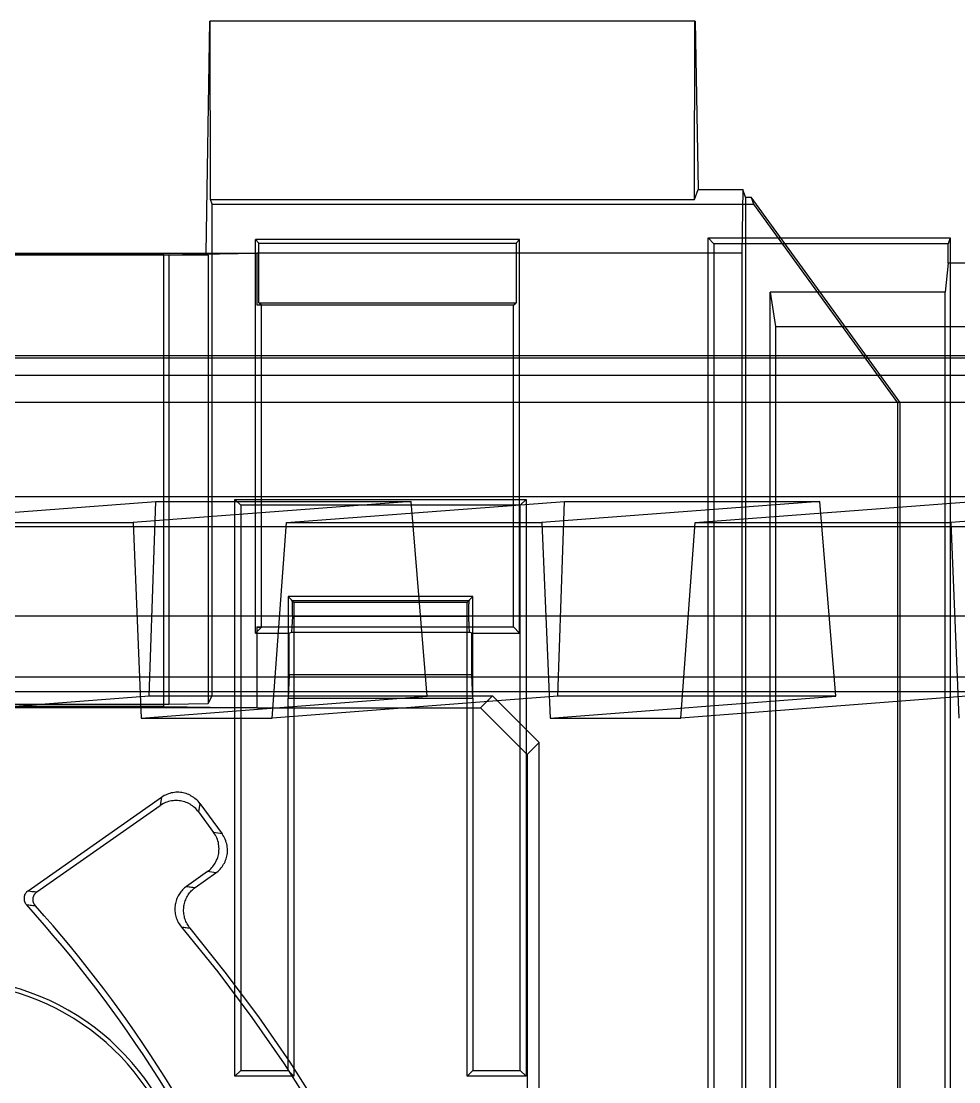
# Model space of a CAD drawing. Header units: millimetres. Extents: x -222.2 to -169.7, y -144 to -51.8.
# Drawn here: x -195.11 to -185.01, y -123.33 to -111.91 of the extents above; entities that cross this region are included whole.
import ezdxf

# ---------------------------------------------------------------- set-up
doc = ezdxf.new("R2010")
doc.units = ezdxf.units.MM
doc.layers.add('MAIN-1', color=7, linetype='Continuous')
doc.layers.add('MAIN-2', color=7, linetype='Continuous')

msp = doc.modelspace()

# ---------------------------------------------------------------- linework, layer by layer
at = {"layer": 'MAIN-1'}
for p, q in [((-193.117, -114.41), (-193.078, -111.913)), ((-187.85, -111.913), (-193.078, -111.913)), ((-187.85, -111.913), (-187.821, -113.723)), ((-187.821, -113.723), (-187.339, -113.723)), ((-187.339, -113.723), (-187.35, -114.41)), ((-187.311, -113.809), (-187.339, -113.723)), ((-187.311, -113.809), (-187.248, -113.809)), ((-187.311, -113.809), (-187.311, -137.9)), ((-186.507, -114.831), (-187.248, -113.809)), ((-185.128, -114.309), (-186.886, -114.309)), ((-185.128, -114.516), (-185.128, -114.309)), ((-198.702, -114.41), (-193.117, -114.41)), ((-193.572, -114.427), (-198.247, -114.427)), ((-193.572, -114.427), (-192.572, -114.41)), ((-193.572, -119.289), (-193.572, -114.427)), ((-193.117, -114.41), (-192.572, -114.41)), ((-187.35, -114.41), (-192.572, -114.41)), ((-192.572, -114.41), (-192.572, -114.969)), ((-187.35, -114.41), (-187.35, -138.019)), ((-185.128, -114.516), (-185.159, -114.831)), ((-169.754, -114.516), (-185.128, -114.516)), ((-185.159, -114.831), (-187.043, -114.831)), ((-187.043, -114.831), (-186.988, -115.198)), ((-187.043, -137.907), (-187.043, -114.831)), ((-189.806, -114.969), (-192.572, -114.969)), ((-192.522, -118.434), (-192.522, -114.969)), ((-189.806, -118.434), (-189.806, -114.969)), ((-186.988, -115.198), (-169.652, -115.198)), ((-186.988, -115.198), (-186.988, -138.017)), ((-189.806, -117.123), (-192.522, -117.123)), ((-190.244, -118.107), (-192.234, -118.107)), ((-192.191, -118.149), (-192.234, -118.107)), ((-192.234, -118.107), (-192.234, -118.434)), ((-192.191, -118.149), (-190.287, -118.149)), ((-190.289, -118.166), (-190.29, -118.17)), ((-190.288, -118.157), (-190.289, -118.159)), ((-190.289, -118.159), (-190.289, -118.163)), ((-190.289, -118.163), (-190.289, -118.166)), ((-190.287, -118.151), (-190.288, -118.152)), ((-190.288, -118.152), (-190.288, -118.154)), ((-190.288, -118.154), (-190.288, -118.157)), ((-190.244, -118.107), (-190.287, -118.149)), ((-190.287, -118.149), (-190.287, -118.15)), ((-190.287, -118.15), (-190.287, -118.151)), ((-190.244, -118.434), (-190.244, -118.107)), ((-190.291, -118.212), (-190.292, -118.219)), ((-190.292, -118.219), (-190.292, -118.225)), ((-190.292, -118.225), (-190.292, -118.232)), ((-190.292, -118.232), (-190.292, -118.238)), ((-190.292, -118.238), (-190.292, -118.245)), ((-190.292, -118.245), (-190.292, -118.252)), ((-190.292, -118.252), (-190.292, -118.259)), ((-190.292, -118.259), (-190.292, -118.265)), ((-190.292, -118.265), (-190.292, -118.272)), ((-190.292, -118.272), (-190.292, -118.278)), ((-190.292, -118.278), (-190.291, -118.285)), ((-190.29, -118.184), (-190.291, -118.189)), ((-190.291, -118.189), (-190.291, -118.195)), ((-190.291, -118.195), (-190.291, -118.2)), ((-190.291, -118.2), (-190.291, -118.206)), ((-190.291, -118.206), (-190.291, -118.212)), ((-190.29, -118.17), (-190.29, -118.174)), ((-190.29, -118.174), (-190.29, -118.179)), ((-190.29, -118.179), (-190.29, -118.184)), ((-192.188, -118.32), (-192.194, -118.434)), ((-190.29, -118.323), (-192.188, -118.32)), ((-190.291, -118.285), (-190.291, -118.291)), ((-190.291, -118.291), (-190.291, -118.297)), ((-190.291, -118.297), (-190.291, -118.302)), ((-190.291, -118.302), (-190.291, -118.308)), ((-190.291, -118.308), (-190.291, -118.313)), ((-190.291, -118.313), (-190.29, -118.318)), ((-190.29, -118.318), (-190.29, -118.323)), ((-190.284, -118.434), (-190.29, -118.323)), ((-192.572, -118.434), (-189.806, -118.434)), ((-192.572, -118.434), (-192.572, -119.306)), ((-192.572, -119.306), (-199.247, -119.306)), ((-193.572, -119.289), (-198.247, -119.289)), ((-193.572, -119.289), (-192.572, -119.306)), ((-192.744, -119.306), (-192.744, -122.366)), ((-192.572, -119.306), (-190.161, -119.306)), ((-192.234, -123.087), (-192.234, -119.306)), ((-190.244, -119.306), (-190.244, -123.207)), ((-190.161, -119.306), (-189.661, -119.806)), ((-189.734, -123.207), (-189.734, -119.733)), ((-189.661, -119.806), (-189.661, -131.941)), ((-193.491, -120.221), (-193.507, -120.225)), ((-193.475, -120.218), (-193.491, -120.221)), ((-193.458, -120.216), (-193.475, -120.218)), ((-193.442, -120.214), (-193.458, -120.216)), ((-193.425, -120.214), (-193.442, -120.214)), ((-193.409, -120.214), (-193.425, -120.214)), ((-193.425, -120.214), (-193.425, -120.214)), ((-193.425, -120.214), (-193.425, -120.214)), ((-193.425, -120.214), (-193.425, -120.214)), ((-193.425, -120.214), (-193.425, -120.214)), ((-193.425, -120.214), (-193.425, -120.214)), ((-193.425, -120.214), (-193.425, -120.214)), ((-193.425, -120.214), (-193.425, -120.214)), ((-193.425, -120.214), (-193.425, -120.214)), ((-193.425, -120.214), (-193.425, -120.214)), ((-193.425, -120.214), (-193.425, -120.214)), ((-193.425, -120.214), (-193.425, -120.214)), ((-193.425, -120.214), (-193.425, -120.214)), ((-193.425, -120.214), (-193.425, -120.214)), ((-193.425, -120.214), (-193.425, -120.214)), ((-193.425, -120.214), (-193.425, -120.214)), ((-193.425, -120.214), (-193.425, -120.214)), ((-193.425, -120.214), (-193.425, -120.214)), ((-193.425, -120.214), (-193.425, -120.214)), ((-193.425, -120.214), (-193.425, -120.214)), ((-193.425, -120.214), (-193.425, -120.214)), ((-193.425, -120.214), (-193.425, -120.214)), ((-193.425, -120.214), (-193.425, -120.214)), ((-193.425, -120.214), (-193.425, -120.214)), ((-193.425, -120.214), (-193.425, -120.214)), ((-193.425, -120.214), (-193.425, -120.214)), ((-193.425, -120.214), (-193.425, -120.214)), ((-193.425, -120.214), (-193.425, -120.214)), ((-193.425, -120.214), (-193.425, -120.214)), ((-193.425, -120.214), (-193.425, -120.214)), ((-193.425, -120.214), (-193.425, -120.214)), ((-193.425, -120.214), (-193.425, -120.214)), ((-193.425, -120.214), (-193.425, -120.214)), ((-193.425, -120.214), (-193.425, -120.214)), ((-193.425, -120.214), (-193.425, -120.214)), ((-193.425, -120.214), (-193.425, -120.214)), ((-193.425, -120.214), (-193.425, -120.214)), ((-193.425, -120.214), (-193.425, -120.214)), ((-193.425, -120.214), (-193.425, -120.214)), ((-193.425, -120.214), (-193.425, -120.214)), ((-193.425, -120.214), (-193.425, -120.214)), ((-193.425, -120.214), (-193.425, -120.214)), ((-193.425, -120.214), (-193.425, -120.214)), ((-193.425, -120.214), (-193.425, -120.214)), ((-193.425, -120.214), (-193.425, -120.214)), ((-193.425, -120.214), (-193.425, -120.214)), ((-193.425, -120.214), (-193.425, -120.214)), ((-193.425, -120.214), (-193.425, -120.214)), ((-193.425, -120.214), (-193.425, -120.214)), ((-193.425, -120.214), (-193.425, -120.214)), ((-193.425, -120.214), (-193.425, -120.214)), ((-193.425, -120.214), (-193.425, -120.214)), ((-193.425, -120.214), (-193.425, -120.214)), ((-193.425, -120.214), (-193.425, -120.214)), ((-193.425, -120.214), (-193.425, -120.214)), ((-193.425, -120.214), (-193.425, -120.214)), ((-193.425, -120.214), (-193.425, -120.214)), ((-193.425, -120.214), (-193.425, -120.214)), ((-193.425, -120.214), (-193.425, -120.214)), ((-193.425, -120.214), (-193.425, -120.214)), ((-193.425, -120.214), (-193.425, -120.214)), ((-193.425, -120.214), (-193.425, -120.214)), ((-193.425, -120.214), (-193.425, -120.214)), ((-193.425, -120.214), (-193.425, -120.214)), ((-193.425, -120.214), (-193.425, -120.214)), ((-193.425, -120.214), (-193.425, -120.214)), ((-193.425, -120.214), (-193.425, -120.214)), ((-193.425, -120.214), (-193.425, -120.214)), ((-193.425, -120.214), (-193.425, -120.214)), ((-193.425, -120.214), (-193.425, -120.214)), ((-193.425, -120.214), (-193.425, -120.214)), ((-193.425, -120.214), (-193.425, -120.214)), ((-193.425, -120.214), (-193.425, -120.214)), ((-193.425, -120.214), (-193.425, -120.214)), ((-193.425, -120.214), (-193.425, -120.214)), ((-193.393, -120.215), (-193.409, -120.214)), ((-193.378, -120.217), (-193.393, -120.215)), ((-193.363, -120.22), (-193.378, -120.217)), ((-193.348, -120.224), (-193.363, -120.22)), ((-195.034, -121.275), (-193.597, -120.268)), ((-193.583, -120.259), (-193.597, -120.268)), ((-193.569, -120.25), (-193.583, -120.259)), ((-193.554, -120.243), (-193.569, -120.25)), ((-193.539, -120.236), (-193.554, -120.243)), ((-193.523, -120.23), (-193.539, -120.236)), ((-193.507, -120.225), (-193.523, -120.23)), ((-193.333, -120.228), (-193.348, -120.224)), ((-193.318, -120.233), (-193.333, -120.228)), ((-193.304, -120.239), (-193.318, -120.233)), ((-193.289, -120.246), (-193.304, -120.239)), ((-193.276, -120.254), (-193.289, -120.246)), ((-193.262, -120.262), (-193.276, -120.254)), ((-193.25, -120.27), (-193.262, -120.262)), ((-193.237, -120.28), (-193.25, -120.27)), ((-193.225, -120.29), (-193.237, -120.28)), ((-193.214, -120.3), (-193.225, -120.29)), ((-193.203, -120.311), (-193.214, -120.3)), ((-193.193, -120.323), (-193.203, -120.311)), ((-193.183, -120.336), (-193.193, -120.323)), ((-193.183, -120.336), (-192.945, -120.66)), ((-192.935, -120.674), (-192.945, -120.66)), ((-192.926, -120.689), (-192.935, -120.674)), ((-192.918, -120.704), (-192.926, -120.689)), ((-192.911, -120.72), (-192.918, -120.704)), ((-192.904, -120.736), (-192.911, -120.72)), ((-192.899, -120.753), (-192.904, -120.736)), ((-192.895, -120.769), (-192.899, -120.753)), ((-192.891, -120.786), (-192.895, -120.769)), ((-192.889, -120.803), (-192.891, -120.786)), ((-192.897, -120.916), (-192.893, -120.901)), ((-192.893, -120.901), (-192.89, -120.886)), ((-192.89, -120.886), (-192.888, -120.87)), ((-192.887, -120.82), (-192.889, -120.803)), ((-192.888, -120.87), (-192.887, -120.854)), ((-192.887, -120.838), (-192.887, -120.82)), ((-192.887, -120.838), (-192.887, -120.838)), ((-192.887, -120.838), (-192.887, -120.838)), ((-192.887, -120.838), (-192.887, -120.838)), ((-192.887, -120.838), (-192.887, -120.838)), ((-192.887, -120.838), (-192.887, -120.838)), ((-192.887, -120.838), (-192.887, -120.838)), ((-192.887, -120.838), (-192.887, -120.838)), ((-192.887, -120.838), (-192.887, -120.838)), ((-192.887, -120.838), (-192.887, -120.838)), ((-192.887, -120.838), (-192.887, -120.838)), ((-192.887, -120.838), (-192.887, -120.838)), ((-192.887, -120.838), (-192.887, -120.838)), ((-192.887, -120.838), (-192.887, -120.838)), ((-192.887, -120.838), (-192.887, -120.838)), ((-192.887, -120.838), (-192.887, -120.838)), ((-192.887, -120.838), (-192.887, -120.838)), ((-192.887, -120.838), (-192.887, -120.838)), ((-192.887, -120.838), (-192.887, -120.838)), ((-192.887, -120.838), (-192.887, -120.838)), ((-192.887, -120.838), (-192.887, -120.838)), ((-192.887, -120.838), (-192.887, -120.838)), ((-192.887, -120.838), (-192.887, -120.838)), ((-192.887, -120.838), (-192.887, -120.838)), ((-192.887, -120.838), (-192.887, -120.838)), ((-192.887, -120.838), (-192.887, -120.838)), ((-192.887, -120.838), (-192.887, -120.838)), ((-192.887, -120.838), (-192.887, -120.838)), ((-192.887, -120.838), (-192.887, -120.838)), ((-192.887, -120.838), (-192.887, -120.838)), ((-192.887, -120.838), (-192.887, -120.838)), ((-192.887, -120.838), (-192.887, -120.838)), ((-192.887, -120.838), (-192.887, -120.838)), ((-192.887, -120.838), (-192.887, -120.838)), ((-192.887, -120.838), (-192.887, -120.838)), ((-192.887, -120.854), (-192.887, -120.838)), ((-192.955, -121.028), (-192.945, -121.016)), ((-192.945, -121.016), (-192.936, -121.003)), ((-192.936, -121.003), (-192.928, -120.989)), ((-192.928, -120.989), (-192.92, -120.975)), ((-192.92, -120.975), (-192.913, -120.961)), ((-192.913, -120.961), (-192.907, -120.946)), ((-192.907, -120.946), (-192.902, -120.931)), ((-192.902, -120.931), (-192.897, -120.916)), ((-193.233, -121.239), (-193.013, -121.082)), ((-193.013, -121.082), (-193, -121.072)), ((-193, -121.072), (-192.987, -121.062)), ((-192.987, -121.062), (-192.976, -121.051)), ((-192.976, -121.051), (-192.965, -121.04)), ((-192.965, -121.04), (-192.955, -121.028)), ((-193.255, -121.256), (-193.244, -121.247)), ((-193.244, -121.247), (-193.233, -121.239)), ((-195.076, -121.343), (-195.077, -121.347)), ((-195.077, -121.347), (-195.077, -121.352)), ((-195.077, -121.352), (-195.077, -121.357)), ((-195.077, -121.357), (-195.077, -121.362)), ((-195.077, -121.362), (-195.077, -121.367)), ((-195.075, -121.338), (-195.076, -121.343)), ((-195.074, -121.333), (-195.075, -121.338)), ((-195.073, -121.328), (-195.074, -121.333)), ((-195.071, -121.324), (-195.073, -121.328)), ((-195.07, -121.319), (-195.071, -121.324)), ((-195.068, -121.315), (-195.07, -121.319)), ((-195.066, -121.31), (-195.068, -121.315)), ((-195.063, -121.306), (-195.066, -121.31)), ((-195.061, -121.302), (-195.063, -121.306)), ((-195.058, -121.298), (-195.061, -121.302)), ((-195.055, -121.294), (-195.058, -121.298)), ((-195.052, -121.291), (-195.055, -121.294)), ((-195.049, -121.287), (-195.052, -121.291)), ((-195.046, -121.284), (-195.049, -121.287)), ((-195.042, -121.281), (-195.046, -121.284)), ((-195.038, -121.278), (-195.042, -121.281)), ((-195.034, -121.275), (-195.038, -121.278)), ((-193.336, -121.37), (-193.331, -121.357)), ((-193.331, -121.357), (-193.324, -121.344)), ((-193.324, -121.344), (-193.317, -121.331)), ((-193.317, -121.331), (-193.31, -121.319)), ((-193.31, -121.319), (-193.302, -121.308)), ((-193.302, -121.308), (-193.294, -121.297)), ((-193.294, -121.297), (-193.285, -121.286)), ((-193.285, -121.286), (-193.276, -121.276)), ((-193.276, -121.276), (-193.266, -121.266)), ((-193.266, -121.266), (-193.255, -121.256)), ((-195.077, -121.367), (-195.076, -121.372)), ((-195.076, -121.372), (-195.075, -121.376)), ((-195.075, -121.376), (-195.074, -121.381)), ((-195.074, -121.381), (-195.073, -121.386)), ((-195.073, -121.386), (-195.071, -121.391)), ((-195.071, -121.391), (-195.069, -121.395)), ((-195.069, -121.395), (-195.067, -121.4)), ((-195.067, -121.4), (-195.065, -121.404)), ((-195.065, -121.404), (-195.063, -121.408)), ((-195.063, -121.408), (-195.06, -121.412)), ((-195.06, -121.412), (-195.058, -121.416)), ((-195.058, -121.416), (-195.055, -121.42)), ((-195.055, -121.42), (-195.051, -121.424)), ((-193.359, -121.479), (-193.358, -121.465)), ((-193.358, -121.465), (-193.357, -121.451)), ((-193.357, -121.451), (-193.355, -121.437)), ((-193.355, -121.437), (-193.353, -121.424)), ((-193.353, -121.424), (-193.35, -121.41)), ((-193.35, -121.41), (-193.346, -121.396)), ((-193.346, -121.396), (-193.341, -121.383)), ((-193.341, -121.383), (-193.336, -121.37)), ((-193.359, -121.493), (-193.359, -121.479)), ((-193.358, -121.508), (-193.359, -121.493)), ((-193.356, -121.522), (-193.358, -121.508)), ((-193.354, -121.536), (-193.356, -121.522)), ((-193.351, -121.55), (-193.354, -121.536)), ((-193.348, -121.564), (-193.351, -121.55)), ((-193.344, -121.577), (-193.348, -121.564)), ((-193.339, -121.59), (-193.344, -121.577)), ((-193.334, -121.603), (-193.339, -121.59)), ((-193.328, -121.616), (-193.334, -121.603)), ((-193.321, -121.628), (-193.328, -121.616)), ((-193.314, -121.64), (-193.321, -121.628)), ((-193.307, -121.652), (-193.314, -121.64)), ((-193.299, -121.664), (-193.307, -121.652)), ((-193.29, -121.675), (-193.299, -121.664)), ((-192.91, -122.149), (-193.29, -121.675)), ((-192.55, -122.63), (-192.91, -122.149)), ((-192.212, -123.119), (-192.55, -122.63)), ((-191.895, -123.615), (-192.212, -123.119)), ((-190.244, -123.207), (-189.734, -123.207))]:
    msp.add_line(p, q, dxfattribs=at)
for centre, radius, start, end in [((-205.414, -130.784), 13.965, 22.8954, 42.0907), ((-195.909, -124.853), 2.64, 11.3041, 168.6903), ((-195.909, -124.853), 2.594, 11.9485, 168.0556)]:
    msp.add_arc(centre, radius, start, end, dxfattribs=at)
msp.add_ellipse((-192.191, -118.249), major_axis=(0, 0.1), ratio=0.052408, start_param=-2.356194, end_param=-0.05236, dxfattribs=at)
at = {"layer": 'MAIN-2'}
for p, q in [((-193.07, -113.832), (-193.072, -111.913)), ((-187.858, -113.832), (-187.855, -111.913)), ((-187.858, -113.832), (-187.821, -113.723)), ((-187.248, -113.809), (-187.225, -113.884)), ((-193.053, -113.884), (-193.07, -113.832)), ((-193.07, -113.832), (-187.858, -113.832)), ((-193.053, -119.177), (-193.053, -113.884)), ((-193.053, -113.884), (-187.225, -113.884)), ((-187.225, -113.884), (-185.675, -116.021)), ((-189.742, -114.263), (-192.586, -114.263)), ((-192.586, -118.499), (-192.586, -114.263)), ((-192.548, -114.302), (-192.586, -114.263)), ((-189.742, -114.263), (-189.78, -114.302)), ((-189.742, -118.499), (-189.742, -114.263)), ((-187.65, -114.309), (-187.713, -114.246)), ((-187.713, -138.54), (-187.713, -114.246)), ((-187.713, -114.246), (-185.107, -114.246)), ((-185.107, -114.246), (-185.128, -114.309)), ((-185.107, -114.246), (-185.107, -138.54)), ((-192.548, -114.943), (-192.548, -114.302)), ((-192.548, -114.302), (-189.78, -114.302)), ((-189.78, -114.302), (-189.78, -114.943)), ((-187.65, -114.309), (-187.65, -138.477)), ((-186.886, -114.309), (-187.65, -114.309)), ((-193.517, -114.431), (-198.302, -114.431)), ((-193.093, -114.434), (-193.517, -114.431)), ((-193.517, -114.431), (-193.517, -119.264)), ((-193.117, -114.41), (-193.093, -114.434)), ((-193.093, -114.434), (-193.093, -119.257)), ((-185.65, -116.013), (-186.507, -114.831)), ((-185.164, -138.383), (-185.159, -114.831)), ((-192.565, -114.969), (-192.572, -114.969)), ((-192.558, -114.969), (-192.565, -114.969)), ((-192.55, -114.969), (-192.558, -114.969)), ((-192.543, -114.969), (-192.55, -114.969)), ((-192.522, -114.969), (-192.548, -114.943)), ((-192.548, -114.943), (-189.78, -114.943)), ((-192.536, -114.969), (-192.543, -114.969)), ((-192.529, -114.969), (-192.536, -114.969)), ((-192.522, -114.969), (-192.529, -114.969)), ((-192.522, -114.969), (-192.522, -114.969)), ((-189.806, -114.969), (-189.78, -114.943)), ((-171.818, -115.516), (-220.002, -115.516)), ((-220.002, -115.538), (-171.818, -115.538)), ((-172.403, -115.728), (-219.416, -115.728)), ((-170.817, -116.016), (-221.001, -116.016)), ((-185.675, -116.021), (-185.65, -116.013)), ((-185.675, -116.021), (-185.675, -141.52)), ((-185.65, -116.013), (-185.65, -137.9)), ((-172.392, -117.032), (-219.427, -117.032)), ((-196.651, -117.31), (-193.659, -117.082)), ((-190.909, -117.082), (-193.901, -117.31)), ((-193.729, -119.18), (-193.659, -117.082)), ((-193.659, -117.082), (-190.909, -117.082)), ((-192.807, -123.27), (-192.807, -117.061)), ((-192.807, -117.061), (-189.671, -117.061)), ((-192.744, -117.123), (-192.807, -117.061)), ((-192.744, -117.123), (-192.744, -119.306)), ((-192.522, -117.123), (-192.744, -117.123)), ((-192.251, -117.31), (-189.259, -117.082)), ((-190.737, -119.18), (-190.909, -117.082)), ((-189.734, -117.123), (-189.806, -117.123)), ((-189.734, -117.123), (-189.671, -117.061)), ((-189.734, -119.733), (-189.734, -117.123)), ((-189.671, -117.061), (-189.671, -123.27)), ((-186.509, -117.082), (-189.501, -117.31)), ((-189.329, -119.18), (-189.259, -117.082)), ((-189.259, -117.082), (-186.509, -117.082)), ((-187.851, -117.31), (-184.859, -117.082)), ((-186.337, -119.18), (-186.509, -117.082)), ((-182.109, -117.082), (-185.101, -117.31)), ((-219.506, -117.351), (-172.313, -117.351)), ((-196.651, -117.31), (-193.901, -117.31)), ((-193.901, -117.31), (-193.814, -119.414)), ((-192.406, -119.414), (-192.251, -117.31)), ((-192.251, -117.31), (-189.501, -117.31)), ((-189.501, -117.31), (-189.414, -119.414)), ((-188.006, -119.414), (-187.851, -117.31)), ((-187.851, -117.31), (-185.101, -117.31)), ((-185.101, -117.31), (-185.014, -119.414)), ((-192.234, -118.107), (-192.171, -118.17)), ((-190.307, -118.17), (-190.244, -118.107)), ((-192.171, -118.17), (-192.171, -123.27)), ((-190.307, -118.17), (-192.171, -118.17)), ((-190.307, -123.27), (-190.307, -118.17)), ((-172.304, -118.316), (-219.515, -118.316)), ((-192.586, -118.499), (-192.522, -118.435)), ((-192.586, -118.499), (-192.221, -118.499)), ((-192.572, -118.434), (-192.565, -118.435)), ((-192.565, -118.435), (-192.558, -118.435)), ((-192.558, -118.435), (-192.55, -118.435)), ((-192.55, -118.435), (-192.543, -118.435)), ((-192.543, -118.435), (-192.536, -118.435)), ((-192.536, -118.435), (-192.529, -118.435)), ((-192.529, -118.435), (-192.522, -118.435)), ((-192.522, -118.435), (-192.522, -118.434)), ((-192.234, -118.434), (-192.234, -119.202)), ((-192.221, -118.499), (-192.197, -118.491)), ((-192.221, -118.951), (-192.221, -118.499)), ((-192.194, -118.434), (-192.197, -118.491)), ((-192.197, -118.491), (-190.281, -118.491)), ((-190.281, -118.491), (-190.284, -118.434)), ((-190.257, -118.499), (-190.281, -118.491)), ((-190.257, -118.951), (-190.257, -118.499)), ((-190.257, -118.499), (-189.742, -118.499)), ((-190.244, -119.202), (-190.244, -118.434)), ((-189.742, -118.499), (-189.806, -118.434)), ((-192.221, -118.951), (-192.234, -119.202)), ((-190.257, -118.951), (-192.221, -118.951)), ((-190.244, -119.202), (-190.257, -118.951)), ((-170.793, -118.975), (-221.026, -118.975)), ((-221.026, -119.128), (-170.793, -119.128)), ((-193.729, -119.18), (-196.806, -119.414)), ((-193.814, -119.414), (-190.737, -119.18)), ((-190.737, -119.18), (-193.729, -119.18)), ((-193.093, -119.257), (-193.053, -119.177)), ((-193.053, -119.177), (-190.032, -119.177)), ((-189.329, -119.18), (-192.406, -119.414)), ((-190.161, -119.306), (-190.032, -119.177)), ((-189.531, -119.677), (-190.032, -119.177)), ((-189.414, -119.414), (-186.337, -119.18)), ((-186.337, -119.18), (-189.329, -119.18)), ((-184.929, -119.18), (-188.006, -119.414)), ((-198.302, -119.264), (-193.517, -119.264)), ((-193.517, -119.264), (-193.093, -119.257)), ((-192.234, -119.202), (-190.244, -119.202)), ((-192.234, -119.306), (-192.234, -119.202)), ((-190.244, -119.202), (-190.244, -119.306)), ((-193.814, -119.414), (-192.406, -119.414)), ((-189.414, -119.414), (-188.006, -119.414)), ((-189.661, -119.806), (-189.531, -119.677)), ((-189.531, -132.005), (-189.531, -119.677)), ((-193.597, -120.268), (-193.611, -120.357)), ((-193.568, -120.332), (-193.583, -120.339)), ((-193.553, -120.325), (-193.568, -120.332)), ((-193.538, -120.319), (-193.553, -120.325)), ((-193.522, -120.314), (-193.538, -120.319)), ((-193.506, -120.31), (-193.522, -120.314)), ((-193.489, -120.307), (-193.506, -120.31)), ((-193.473, -120.305), (-193.489, -120.307)), ((-193.456, -120.303), (-193.473, -120.305)), ((-193.44, -120.303), (-193.456, -120.303)), ((-193.424, -120.303), (-193.44, -120.303)), ((-193.44, -120.303), (-193.44, -120.303)), ((-193.44, -120.303), (-193.44, -120.303)), ((-193.44, -120.303), (-193.44, -120.303)), ((-193.44, -120.303), (-193.44, -120.303)), ((-193.44, -120.303), (-193.44, -120.303)), ((-193.44, -120.303), (-193.44, -120.303)), ((-193.44, -120.303), (-193.44, -120.303)), ((-193.44, -120.303), (-193.44, -120.303)), ((-193.44, -120.303), (-193.44, -120.303)), ((-193.44, -120.303), (-193.44, -120.303)), ((-193.44, -120.303), (-193.44, -120.303)), ((-193.44, -120.303), (-193.44, -120.303)), ((-193.44, -120.303), (-193.44, -120.303)), ((-193.44, -120.303), (-193.44, -120.303)), ((-193.44, -120.303), (-193.44, -120.303)), ((-193.44, -120.303), (-193.44, -120.303)), ((-193.44, -120.303), (-193.44, -120.303)), ((-193.44, -120.303), (-193.44, -120.303)), ((-193.44, -120.303), (-193.44, -120.303)), ((-193.44, -120.303), (-193.44, -120.303)), ((-193.44, -120.303), (-193.44, -120.303)), ((-193.44, -120.303), (-193.44, -120.303)), ((-193.44, -120.303), (-193.44, -120.303)), ((-193.44, -120.303), (-193.44, -120.303)), ((-193.44, -120.303), (-193.44, -120.303)), ((-193.44, -120.303), (-193.44, -120.303)), ((-193.44, -120.303), (-193.44, -120.303)), ((-193.44, -120.303), (-193.44, -120.303)), ((-193.44, -120.303), (-193.44, -120.303)), ((-193.44, -120.303), (-193.44, -120.303)), ((-193.44, -120.303), (-193.44, -120.303)), ((-193.44, -120.303), (-193.44, -120.303)), ((-193.44, -120.303), (-193.44, -120.303)), ((-193.44, -120.303), (-193.44, -120.303)), ((-193.44, -120.303), (-193.44, -120.303)), ((-193.44, -120.303), (-193.44, -120.303)), ((-193.44, -120.303), (-193.44, -120.303)), ((-193.44, -120.303), (-193.44, -120.303)), ((-193.44, -120.303), (-193.44, -120.303)), ((-193.44, -120.303), (-193.44, -120.303)), ((-193.44, -120.303), (-193.44, -120.303)), ((-193.44, -120.303), (-193.44, -120.303)), ((-193.44, -120.303), (-193.44, -120.303)), ((-193.44, -120.303), (-193.44, -120.303)), ((-193.44, -120.303), (-193.44, -120.303)), ((-193.44, -120.303), (-193.44, -120.303)), ((-193.44, -120.303), (-193.44, -120.303)), ((-193.44, -120.303), (-193.44, -120.303)), ((-193.44, -120.303), (-193.44, -120.303)), ((-193.44, -120.303), (-193.44, -120.303)), ((-193.44, -120.303), (-193.44, -120.303)), ((-193.44, -120.303), (-193.44, -120.303)), ((-193.44, -120.303), (-193.44, -120.303)), ((-193.44, -120.303), (-193.44, -120.303)), ((-193.44, -120.303), (-193.44, -120.303)), ((-193.44, -120.303), (-193.44, -120.303)), ((-193.44, -120.303), (-193.44, -120.303)), ((-193.44, -120.303), (-193.44, -120.303)), ((-193.44, -120.303), (-193.44, -120.303)), ((-193.44, -120.303), (-193.44, -120.303)), ((-193.44, -120.303), (-193.44, -120.303)), ((-193.44, -120.303), (-193.44, -120.303)), ((-193.44, -120.303), (-193.44, -120.303)), ((-193.44, -120.303), (-193.44, -120.303)), ((-193.44, -120.303), (-193.44, -120.303)), ((-193.44, -120.303), (-193.44, -120.303)), ((-193.44, -120.303), (-193.44, -120.303)), ((-193.44, -120.303), (-193.44, -120.303)), ((-193.44, -120.303), (-193.44, -120.303)), ((-193.44, -120.303), (-193.44, -120.303)), ((-193.44, -120.303), (-193.44, -120.303)), ((-193.44, -120.303), (-193.44, -120.303)), ((-193.44, -120.303), (-193.44, -120.303)), ((-193.44, -120.303), (-193.44, -120.303)), ((-193.44, -120.303), (-193.44, -120.303)), ((-193.44, -120.303), (-193.44, -120.303)), ((-193.44, -120.303), (-193.44, -120.303)), ((-193.44, -120.303), (-193.44, -120.303)), ((-193.408, -120.304), (-193.424, -120.303)), ((-193.392, -120.306), (-193.408, -120.304)), ((-193.377, -120.309), (-193.392, -120.306)), ((-193.362, -120.313), (-193.377, -120.309)), ((-193.347, -120.317), (-193.362, -120.313)), ((-193.333, -120.323), (-193.347, -120.317)), ((-193.318, -120.329), (-193.333, -120.323)), ((-193.304, -120.335), (-193.318, -120.329)), ((-193.29, -120.343), (-193.304, -120.335)), ((-193.183, -120.336), (-193.198, -120.425)), ((-194.938, -121.286), (-193.611, -120.357)), ((-193.598, -120.348), (-193.611, -120.357)), ((-193.583, -120.339), (-193.598, -120.348)), ((-193.277, -120.351), (-193.29, -120.343)), ((-193.264, -120.359), (-193.277, -120.351)), ((-193.252, -120.369), (-193.264, -120.359)), ((-193.24, -120.379), (-193.252, -120.369)), ((-193.229, -120.389), (-193.24, -120.379)), ((-193.218, -120.401), (-193.229, -120.389)), ((-193.208, -120.412), (-193.218, -120.401)), ((-193.198, -120.425), (-193.208, -120.412)), ((-193.198, -120.425), (-193.036, -120.646)), ((-193.026, -120.66), (-193.036, -120.646)), ((-192.945, -120.66), (-193.036, -120.646)), ((-193.017, -120.675), (-193.026, -120.66)), ((-193.009, -120.69), (-193.017, -120.675)), ((-193.002, -120.705), (-193.009, -120.69)), ((-192.995, -120.722), (-193.002, -120.705)), ((-192.99, -120.738), (-192.995, -120.722)), ((-192.985, -120.755), (-192.99, -120.738)), ((-192.982, -120.772), (-192.985, -120.755)), ((-192.979, -120.789), (-192.982, -120.772)), ((-192.978, -120.806), (-192.979, -120.789)), ((-192.992, -120.917), (-192.988, -120.902)), ((-192.988, -120.902), (-192.984, -120.887)), ((-192.984, -120.887), (-192.981, -120.871)), ((-192.981, -120.871), (-192.979, -120.855)), ((-192.979, -120.855), (-192.978, -120.839)), ((-192.977, -120.823), (-192.978, -120.806)), ((-192.978, -120.839), (-192.977, -120.823)), ((-192.977, -120.823), (-192.977, -120.823)), ((-192.977, -120.823), (-192.977, -120.823)), ((-192.977, -120.823), (-192.977, -120.823)), ((-192.977, -120.823), (-192.977, -120.823)), ((-192.977, -120.823), (-192.977, -120.823)), ((-192.977, -120.823), (-192.977, -120.823)), ((-192.977, -120.823), (-192.977, -120.823)), ((-192.977, -120.823), (-192.977, -120.823)), ((-192.977, -120.823), (-192.977, -120.823)), ((-192.977, -120.823), (-192.977, -120.823)), ((-192.977, -120.823), (-192.977, -120.823)), ((-192.977, -120.823), (-192.977, -120.823)), ((-192.977, -120.823), (-192.977, -120.823)), ((-192.977, -120.823), (-192.977, -120.823)), ((-192.977, -120.823), (-192.977, -120.823)), ((-192.977, -120.823), (-192.977, -120.823)), ((-192.977, -120.823), (-192.977, -120.823)), ((-192.977, -120.823), (-192.977, -120.823)), ((-192.977, -120.823), (-192.977, -120.823)), ((-192.977, -120.823), (-192.977, -120.823)), ((-192.977, -120.823), (-192.977, -120.823)), ((-192.977, -120.823), (-192.977, -120.823)), ((-192.977, -120.823), (-192.977, -120.823)), ((-192.977, -120.823), (-192.977, -120.823)), ((-192.977, -120.823), (-192.977, -120.823)), ((-192.977, -120.823), (-192.977, -120.823)), ((-192.977, -120.823), (-192.977, -120.823)), ((-192.977, -120.823), (-192.977, -120.823)), ((-192.977, -120.823), (-192.977, -120.823)), ((-192.977, -120.823), (-192.977, -120.823)), ((-192.977, -120.823), (-192.977, -120.823)), ((-192.977, -120.823), (-192.977, -120.823)), ((-192.977, -120.823), (-192.977, -120.823)), ((-192.977, -120.823), (-192.977, -120.823)), ((-193.056, -121.025), (-193.046, -121.014)), ((-193.046, -121.014), (-193.036, -121.001)), ((-193.036, -121.001), (-193.027, -120.988)), ((-193.027, -120.988), (-193.019, -120.975)), ((-193.019, -120.975), (-193.011, -120.961)), ((-193.011, -120.961), (-193.004, -120.946)), ((-193.004, -120.946), (-192.998, -120.932)), ((-192.998, -120.932), (-192.992, -120.917)), ((-193.103, -121.068), (-193.327, -121.227)), ((-193.103, -121.068), (-193.091, -121.058)), ((-193.013, -121.082), (-193.103, -121.068)), ((-193.091, -121.058), (-193.078, -121.048)), ((-193.078, -121.048), (-193.067, -121.037)), ((-193.067, -121.037), (-193.056, -121.025)), ((-193.349, -121.244), (-193.36, -121.253)), ((-193.338, -121.235), (-193.349, -121.244)), ((-193.327, -121.227), (-193.338, -121.235)), ((-193.327, -121.227), (-193.314, -121.228)), ((-193.314, -121.228), (-193.3, -121.23)), ((-193.3, -121.23), (-193.287, -121.232)), ((-193.287, -121.232), (-193.273, -121.234)), ((-193.273, -121.234), (-193.26, -121.235)), ((-193.26, -121.235), (-193.246, -121.237)), ((-193.246, -121.237), (-193.233, -121.239)), ((-195.034, -121.275), (-195.021, -121.276)), ((-195.021, -121.276), (-195.007, -121.278)), ((-195.007, -121.278), (-194.993, -121.28)), ((-194.993, -121.28), (-194.979, -121.281)), ((-194.98, -121.359), (-194.979, -121.354)), ((-194.98, -121.364), (-194.98, -121.359)), ((-194.98, -121.369), (-194.98, -121.364)), ((-194.979, -121.281), (-194.965, -121.283)), ((-194.979, -121.349), (-194.978, -121.344)), ((-194.979, -121.354), (-194.979, -121.349)), ((-194.978, -121.344), (-194.976, -121.34)), ((-194.976, -121.34), (-194.975, -121.335)), ((-194.975, -121.335), (-194.973, -121.331)), ((-194.973, -121.331), (-194.971, -121.326)), ((-194.971, -121.326), (-194.969, -121.322)), ((-194.969, -121.322), (-194.967, -121.318)), ((-194.967, -121.318), (-194.964, -121.313)), ((-194.965, -121.283), (-194.951, -121.284)), ((-194.964, -121.313), (-194.962, -121.309)), ((-194.962, -121.309), (-194.959, -121.306)), ((-194.959, -121.306), (-194.956, -121.302)), ((-194.956, -121.302), (-194.953, -121.299)), ((-194.953, -121.299), (-194.949, -121.295)), ((-194.951, -121.284), (-194.938, -121.286)), ((-194.949, -121.295), (-194.946, -121.292)), ((-194.946, -121.292), (-194.942, -121.289)), ((-194.942, -121.289), (-194.938, -121.286)), ((-193.43, -121.356), (-193.435, -121.369)), ((-193.424, -121.343), (-193.43, -121.356)), ((-193.418, -121.33), (-193.424, -121.343)), ((-193.411, -121.318), (-193.418, -121.33)), ((-193.404, -121.306), (-193.411, -121.318)), ((-193.396, -121.295), (-193.404, -121.306)), ((-193.387, -121.284), (-193.396, -121.295)), ((-193.379, -121.273), (-193.387, -121.284)), ((-193.369, -121.263), (-193.379, -121.273)), ((-193.36, -121.253), (-193.369, -121.263)), ((-195.051, -121.424), (-195.037, -121.425)), ((-195.037, -121.425), (-195.024, -121.427)), ((-195.024, -121.427), (-195.01, -121.428)), ((-195.01, -121.428), (-194.996, -121.43)), ((-194.996, -121.43), (-194.982, -121.431)), ((-194.982, -121.431), (-194.969, -121.433)), ((-194.98, -121.374), (-194.98, -121.369)), ((-194.98, -121.378), (-194.98, -121.374)), ((-194.979, -121.383), (-194.98, -121.378)), ((-194.978, -121.388), (-194.979, -121.383)), ((-194.977, -121.393), (-194.978, -121.388)), ((-194.976, -121.397), (-194.977, -121.393)), ((-194.974, -121.402), (-194.976, -121.397)), ((-194.973, -121.406), (-194.974, -121.402)), ((-194.971, -121.41), (-194.973, -121.406)), ((-194.969, -121.415), (-194.971, -121.41)), ((-194.966, -121.419), (-194.969, -121.415)), ((-194.969, -121.433), (-194.955, -121.434)), ((-194.964, -121.423), (-194.966, -121.419)), ((-194.961, -121.427), (-194.964, -121.423)), ((-194.958, -121.431), (-194.961, -121.427)), ((-194.955, -121.434), (-194.958, -121.431)), ((-193.451, -121.437), (-193.453, -121.452)), ((-193.453, -121.452), (-193.453, -121.466)), ((-193.453, -121.466), (-193.453, -121.48)), ((-193.449, -121.423), (-193.451, -121.437)), ((-193.447, -121.41), (-193.449, -121.423)), ((-193.444, -121.396), (-193.447, -121.41)), ((-193.44, -121.382), (-193.444, -121.396)), ((-193.435, -121.369), (-193.44, -121.382)), ((-193.453, -121.48), (-193.452, -121.494)), ((-193.452, -121.494), (-193.451, -121.509)), ((-193.451, -121.509), (-193.448, -121.523)), ((-193.448, -121.523), (-193.446, -121.537)), ((-193.446, -121.537), (-193.442, -121.551)), ((-193.442, -121.551), (-193.438, -121.565)), ((-193.438, -121.565), (-193.433, -121.578)), ((-193.433, -121.578), (-193.428, -121.591)), ((-193.428, -121.591), (-193.422, -121.604)), ((-193.422, -121.604), (-193.416, -121.617)), ((-193.416, -121.617), (-193.408, -121.629)), ((-193.408, -121.629), (-193.401, -121.641)), ((-193.401, -121.641), (-193.392, -121.652)), ((-193.392, -121.652), (-193.383, -121.664)), ((-193.383, -121.664), (-192.992, -122.148)), ((-193.383, -121.664), (-193.37, -121.665)), ((-193.37, -121.665), (-193.356, -121.667)), ((-193.356, -121.667), (-193.343, -121.668)), ((-193.343, -121.668), (-193.33, -121.67)), ((-193.33, -121.67), (-193.316, -121.672)), ((-193.316, -121.672), (-193.303, -121.673)), ((-193.303, -121.673), (-193.29, -121.675)), ((-192.992, -122.148), (-192.624, -122.639)), ((-192.744, -122.366), (-192.744, -123.207)), ((-192.624, -122.639), (-192.278, -123.136)), ((-192.278, -123.136), (-191.956, -123.639)), ((-192.234, -123.207), (-192.234, -123.087)), ((-192.744, -123.207), (-192.807, -123.27)), ((-192.171, -123.27), (-192.807, -123.27)), ((-192.744, -123.207), (-192.234, -123.207)), ((-192.234, -123.207), (-192.171, -123.27)), ((-190.307, -123.27), (-190.244, -123.207)), ((-189.671, -123.27), (-190.307, -123.27)), ((-189.734, -123.207), (-189.671, -123.27))]:
    msp.add_line(p, q, dxfattribs=at)
msp.add_arc((-205.414, -130.784), 14.029, 22.8819, 41.7944, dxfattribs=at)

doc.saveas('drawing.dxf')
